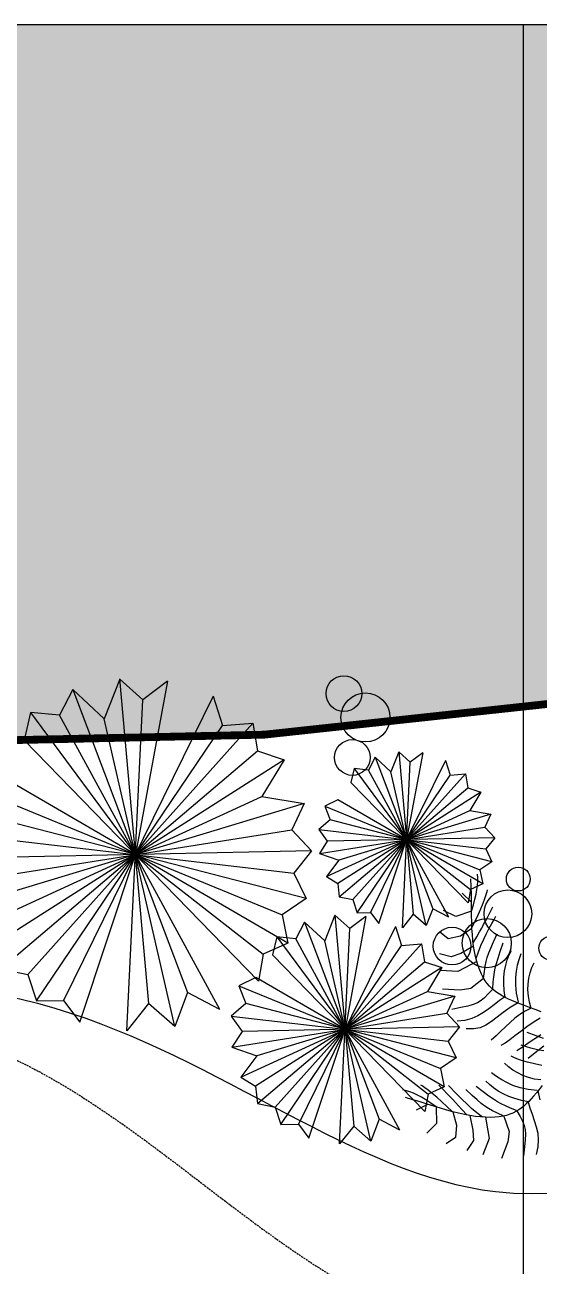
# Model space of a CAD drawing. Header units: millimetres. Extents: x -1030105 to 906887, y -616134 to 1220667.
# Drawn here: x -85895 to -82588, y 565796 to 573772 of the extents above; entities that cross this region are included whole.
import ezdxf
from ezdxf.enums import TextEntityAlignment as Align

# ---------------------------------------------------------------- set-up
doc = ezdxf.new("R2010")
doc.units = ezdxf.units.MM
doc.header["$MEASUREMENT"] = 0
for name, pattern in [('CENTER', [2, 1.25, -0.25, 0.25, -0.25]), ('DASH', [0.35, 0.25, -0.1]), ('DASHED', [0.75, 0.5, -0.25])]:
    doc.linetypes.add(name, pattern=pattern)
for name, color, linetype in [('A-Furniture', 143, 'Continuous'), ('A-Tree', 98, 'Continuous'), ('KTCQ CẢNH QUAN', 192, 'Continuous')]:
    doc.layers.add(name, color=color, linetype=linetype)
doc.styles.add('Arial_Bold', font='arialbd.ttf')

# ---------------------------------------------------------------- blocks, each defined once
blk = doc.blocks.new('FUR')
at = {"layer": 'A-Furniture'}
blk.add_spline([(-31578, 44171), (-34212.5, 44182), (-38173, 42979.5), (-41005.5, 44157), (-44339.5, 43505.5), (-44385, 40251.5), (-39977, 38315.5), (-37604, 38562.5), (-37278.5, 37464.5), (-37614, 35077.5), (-36805, 33746), (-35038.5, 33292), (-32532, 34308), (-31859, 35622.5), (-32163, 37146), (-32097, 38244), (-31184.5, 38733), (-29176, 40284), (-28904, 42530), (-31578, 44171)], degree=3, dxfattribs=at)
at = {"layer": 'A-Furniture', "color": 8, "linetype": 'DASH', "ltscale": 50}
blk.add_spline([(-44239.5, 42893.5), (-44281, 41580), (-43432, 39689.5), (-41629.5, 38989.5), (-39482.5, 38787.5), (-38474, 38957.5), (-37599, 38759.2), (-37070.5, 37986.5), (-37170, 36801), (-37191, 35851.5), (-36985, 34734), (-35908, 33893), (-33947.5, 34070), (-32422.5, 34894.5), (-32016.5, 35671), (-32310.5, 36548.5), (-32898.5, 38050), (-32763, 38697), (-31262.5, 38956), (-30085, 39475), (-29081.5, 41312), (-29625.5, 42641), (-31333, 43562), (-34098, 43486.5), (-35926.5, 42641), (-38359, 42082), (-40656, 43471.5), (-41778.5, 44008.5), (-42894.5, 43986), (-44123.5, 43268.5), (-44239.5, 42893.5)], degree=3, dxfattribs=at)
blk = doc.blocks.new('dddddd')
at = {"color": 0, "linetype": 'ByBlock', "lineweight": -2}
for p, q in [((8651, 26220), (8069, 25081)), ((8651, 26220), (10608, 19235)), ((12565, 26220), (8822, 12862)), ((9620, 12049), (11480, 25579)), ((10608, 26489), (10608, 12547)), ((10608, 26489), (11480, 25579)), ((11480, 25579), (12565, 26220)), ((12565, 26220), (13237, 25288)), ((6839, 25433), (13801, 13984)), ((6848, 25417), (6991, 23681)), ((8069, 25081), (6848, 25417)), ((14377, 25433), (7123, 13505)), ((7718, 12582), (13237, 25288)), ((13498, 12582), (8069, 25081)), ((13237, 25288), (14377, 25433)), ((14377, 25433), (14225, 23681)), ((5306, 24186), (5282, 22995)), ((5306, 24186), (15043, 15093)), ((6991, 23681), (5306, 24186)), ((6030, 13608), (14225, 23681)), ((15909, 24186), (6350, 15259)), ((15186, 13608), (6991, 23681)), ((14225, 23681), (15909, 24186)), ((15909, 24186), (15934, 22995)), ((-8870, 22791), (-8870, -5093)), ((-8870, 22791), (-7126, 20971)), ((5282, 22995), (4167, 22572)), ((4167, 22572), (10608, 19235)), ((4167, 22572), (4423, 21433)), ((4682, 15052), (15934, 22995)), ((17048, 22572), (4820, 16236)), ((16534, 15052), (5282, 22995)), ((15934, 22995), (17048, 22572)), ((17048, 22572), (16793, 21433)), ((-12784, 22253), (-13948, 19975)), ((-12784, 22253), (-8870, 8284)), ((-4956, 22253), (-12441, -4464)), ((-7126, 20971), (-4956, 22253)), ((-4956, 22253), (-3612, 20389)), ((3773, 16806), (16793, 21433)), ((17443, 16806), (4423, 21433)), ((16793, 21433), (17710, 20711)), ((-16408, 20679), (-2482, -2220)), ((-16389, 20648), (-16104, 17176)), ((-13948, 19975), (-16389, 20648)), ((-1332, 20679), (-15839, -3177)), ((-10845, -6089), (-7126, 20971)), ((-3612, 20389), (-1332, 20679)), ((-1332, 20679), (-1635, 17176)), ((17710, 20711), (4252, 17914)), ((17710, 20711), (17118, 19681)), ((-14650, -5023), (-3612, 20389)), ((-3090, -5023), (-13948, 19975)), ((3371, 18740), (17118, 19681)), ((4098, 19681), (3371, 18740)), ((17845, 18740), (4098, 19681)), ((17118, 19681), (17845, 18740)), ((3371, 18740), (4252, 17914)), ((11596, 12049), (10608, 19235)), ((10608, 19235), (17128, 17880)), ((17845, 18740), (17128, 17880)), ((-19472, 18186), (-19522, 15803)), ((-19472, 18186), (0, 0)), ((-16104, 17176), (-19472, 18186)), ((1733, 18186), (-17385, 331)), ((-1635, 17176), (1733, 18186)), ((1733, 18186), (1782, 15803)), ((4252, 17914), (3773, 16806)), ((17128, 17880), (17443, 16806)), ((-18025, -2970), (-1635, 17176)), ((286, -2970), (-16104, 17176)), ((3773, 16806), (4820, 16236)), ((-19522, 15803), (-21751, 14958)), ((-20722, -83), (1782, 15803)), ((2983, -83), (-19522, 15803)), ((1782, 15803), (4011, 14958)), ((4820, 16236), (4682, 15052)), ((-21751, 14958), (-8870, 8284)), ((-21751, 14958), (-21240, 12680)), ((4011, 14958), (-20445, 2286)), ((4011, 14958), (3501, 12680)), ((4682, 15052), (6350, 15259)), ((6350, 15259), (6030, 13608)), ((15043, 15093), (15186, 13608)), ((16534, 15052), (15043, 15093)), ((6030, 13608), (7123, 13505)), ((7123, 13505), (7718, 12582)), ((13801, 13984), (13498, 12582)), ((15186, 13608), (13801, 13984)), ((-22540, 3425), (3501, 12680)), ((4800, 3425), (-21240, 12680)), ((3501, 12680), (5335, 11235)), ((7718, 12582), (8822, 12862)), ((8822, 12862), (9620, 12049)), ((9620, 12049), (10608, 12547)), ((10608, 12547), (11596, 12049)), ((12948, 12444), (12948, -5681)), ((12948, 12444), (14081, 11260)), ((5335, 11235), (-21582, 5642)), ((5335, 11235), (4150, 9174)), ((10403, 12094), (9647, 10613)), ((10403, 12094), (12948, 3014)), ((15492, 12094), (10626, -5272)), ((11663, -6328), (14081, 11260)), ((14081, 11260), (15492, 12094)), ((15492, 12094), (16365, 10882)), ((8048, 11071), (17099, -3813)), ((8060, 11051), (8245, 8794)), ((9647, 10613), (8060, 11051)), ((17847, 11071), (8417, -4436)), ((9191, -5636), (16365, 10882)), ((16704, -5636), (9647, 10613)), ((16365, 10882), (17847, 11071)), ((17847, 11071), (17650, 8794)), ((6056, 9450), (6024, 7901)), ((6056, 9450), (18713, -2371)), ((8245, 8794), (6056, 9450)), ((19839, 9450), (7413, -2156)), ((17650, 8794), (19839, 9450)), ((19839, 9450), (19871, 7901)), ((-23344, 7294), (4150, 9174)), ((-21890, 9174), (-23344, 7294)), ((5604, 7294), (-21890, 9174)), ((-8870, 8284), (4171, 5574)), ((-6894, -6089), (-8870, 8284)), ((4150, 9174), (5604, 7294)), ((6996, -4301), (17650, 8794)), ((18899, -4301), (8245, 8794)), ((-23344, 7294), (-21582, 5642)), ((5604, 7294), (4171, 5574)), ((6024, 7901), (4575, 7352)), ((4575, 7352), (12948, 3014)), ((4575, 7352), (4907, 5871)), ((5244, -2424), (19871, 7901)), ((21320, 7352), (5423, -885)), ((20652, -2424), (6024, 7901)), ((19871, 7901), (21320, 7352)), ((21320, 7352), (20988, 5871)), ((-21582, 5642), (-22540, 3425)), ((4062, -144), (20988, 5871)), ((4171, 5574), (4800, 3425)), ((21833, -144), (4907, 5871)), ((20988, 5871), (22180, 4932)), ((22180, 4932), (4685, 1297)), ((22180, 4932), (21411, 3593)), ((-22540, 3425), (-20445, 2286)), ((3540, 2370), (21411, 3593)), ((4485, 3593), (3540, 2370)), ((22356, 2370), (4485, 3593)), ((21411, 3593), (22356, 2370)), ((-20445, 2286), (-20722, -83)), ((3540, 2370), (4685, 1297)), ((12948, 3014), (21424, 1252)), ((14232, -6328), (12948, 3014)), ((22356, 2370), (21424, 1252)), ((4685, 1297), (4062, -144)), ((21424, 1252), (21833, -144)), ((-20722, -83), (-17385, 331)), ((-17385, 331), (-18025, -2970)), ((0, 0), (286, -2970)), ((2983, -83), (0, 0)), ((4062, -144), (5423, -885)), ((5423, -885), (5244, -2424)), ((-18025, -2970), (-15839, -3177)), ((-2482, -2220), (-3090, -5023)), ((286, -2970), (-2482, -2220)), ((5244, -2424), (7413, -2156)), ((7413, -2156), (6996, -4301)), ((20652, -2424), (18713, -2371)), ((18713, -2371), (18899, -4301)), ((-15839, -3177), (-14650, -5023)), ((17099, -3813), (16704, -5636)), ((18899, -4301), (17099, -3813)), ((-14650, -5023), (-12441, -4464)), ((-12441, -4464), (-10845, -6089)), ((-10845, -6089), (-8870, -5093)), ((-8870, -5093), (-6894, -6089)), ((6996, -4301), (8417, -4436)), ((8417, -4436), (9191, -5636)), ((9191, -5636), (10626, -5272)), ((10626, -5272), (11663, -6328)), ((11663, -6328), (12948, -5681)), ((12948, -5681), (14232, -6328))]:
    blk.add_line(p, q, dxfattribs=at)
for centre, radius in [((685, 27737), 1470), ((3135, 26757), 2020), ((3625, 23327), 1470), ((20285, 20387), 980), ((25185, 19897), 693), ((20775, 17447), 1960), ((25185, 16467), 980), ((20285, 14507), 2020), ((17835, 13037), 1550), ((-24795, 297), 1470), ((-26755, -3133), 1470), ((-18425, -4113), 693), ((-20875, -7053), 2940), ((-14505, -5093), 980), ((-16955, -7053), 1096), ((-14015, -7543), 1470)]:
    blk.add_circle(centre, radius, dxfattribs=at)
blk = doc.blocks.new('CAY8')
at = {"color": 0, "linetype": 'ByBlock'}
for p, q in [((-571.5, 468.7), (-562.8, 484.7)), ((-547.9, 478.8), (-544.2, 486.1)), ((-636.6, 428.6), (-653.6, 455.3)), ((-589.4, 439), (-596.9, 467.1)), ((-580.2, 453.5), (-571.5, 468.7)), ((-570.4, 448.4), (-563.4, 456.4)), ((-563.4, 456.4), (-557.3, 464.1)), ((-557.3, 464.1), (-552.2, 471.5)), ((-552.2, 471.5), (-547.9, 478.8)), ((-599.3, 420.8), (-636.6, 428.6)), ((-599.3, 420.8), (-588.3, 430.8)), ((-596.8, 425.2), (-588.6, 439.1)), ((-588.6, 439.1), (-580.2, 453.5)), ((-588.3, 430.8), (-578.7, 439.9)), ((-578.7, 439.9), (-570.4, 448.4)), ((-567.6, 422.6), (-558.3, 430)), ((-558.3, 430), (-550.9, 436.1)), ((-550.9, 436.1), (-545.6, 440.7)), ((-545.6, 440.7), (-542.8, 443.4)), ((-678.1, 393.8), (-686.9, 417.8)), ((-619.1, 386.2), (-612.1, 398.8)), ((-612.1, 398.8), (-604.6, 411.8)), ((-604.6, 411.8), (-596.8, 425.2)), ((-604.4, 396.3), (-590.9, 405.5)), ((-590.9, 405.5), (-578.6, 414.4)), ((-578.6, 414.4), (-567.6, 422.6)), ((-565.7, 395.6), (-552.8, 403.5)), ((-693.7, 355), (-712.9, 374.9)), ((-650.8, 384.9), (-678.1, 393.8)), ((-619.1, 386.2), (-650.8, 384.9)), ((-631.4, 361.7), (-625.5, 373.9)), ((-625.5, 373.9), (-619.1, 386.2)), ((-619.6, 364.3), (-608.6, 370.4)), ((-618.6, 387.1), (-604.4, 396.3)), ((-608.6, 370.4), (-599.7, 375.3)), ((-599.7, 375.3), (-591.9, 379.8)), ((-591.9, 379.8), (-584.2, 384.3)), ((-585, 365.9), (-574.4, 372.1)), ((-584.2, 384.3), (-575.8, 389.4)), ((-575.8, 389.4), (-565.7, 395.6)), ((-574.4, 372.1), (-565.4, 377.4)), ((-565.4, 377.4), (-558.2, 381.8)), ((-697.9, 318.7), (-731.3, 341.6)), ((-670.9, 350.7), (-693.7, 355)), ((-636.7, 349.7), (-670.9, 350.7)), ((-641.3, 338.1), (-636.7, 349.7)), ((-636.7, 349.7), (-631.4, 361.7)), ((-634.3, 332.8), (-621.7, 342.2)), ((-633.6, 356.6), (-619.6, 364.3)), ((-621.7, 342.2), (-609, 350.9)), ((-609, 350.9), (-596.6, 358.8)), ((-596.6, 358.8), (-585, 365.9)), ((-592.6, 334.4), (-576, 345.5)), ((-680.2, 317.5), (-697.9, 318.7)), ((-648.6, 315.7), (-680.2, 317.5)), ((-651.3, 305.2), (-648.6, 315.7)), ((-648.6, 315.7), (-645.3, 326.7)), ((-646.5, 322.6), (-634.3, 332.8)), ((-645.3, 326.7), (-641.3, 338.1)), ((-623.6, 311.4), (-615.5, 318.2)), ((-615.5, 318.2), (-605.5, 325.5)), ((-605.5, 325.5), (-592.6, 334.4)), ((-590.8, 307.6), (-574.9, 321)), ((-715.4, 279), (-748.7, 301.9)), ((-655.9, 274.2), (-646, 286.7)), ((-655.3, 276.5), (-654.6, 285.5)), ((-654.6, 285.5), (-653.3, 295.1)), ((-653.3, 295.1), (-651.3, 305.2)), ((-646, 286.7), (-637.9, 296.6)), ((-637.9, 296.6), (-630.8, 304.5)), ((-630.8, 304.5), (-623.6, 311.4)), ((-620.2, 281), (-612.5, 288.5)), ((-612.5, 288.5), (-603, 297.1)), ((-603, 297.1), (-590.8, 307.6)), ((-587.2, 282.7), (-577.6, 290)), ((-577.6, 290), (-567.9, 296.1)), ((-692.6, 270.1), (-715.4, 279)), ((-655.9, 274.2), (-692.6, 270.1)), ((-655.3, 268), (-655.3, 276.5)), ((-654.6, 259.9), (-655.3, 268)), ((-653.4, 252.3), (-654.6, 259.9)), ((-640.9, 255.6), (-633.5, 265.5)), ((-633.5, 265.5), (-626.9, 273.6)), ((-626.9, 273.6), (-620.2, 281)), ((-614.2, 252.9), (-605.6, 264.1)), ((-605.6, 264.1), (-596.6, 274)), ((-596.6, 274), (-587.2, 282.7)), ((-582.5, 249.9), (-573.6, 259.9)), ((-573.6, 259.9), (-565.3, 267.9)), ((-565.3, 267.9), (-558, 274.1)), ((-558, 274.1), (-552.4, 278.9)), ((-734.8, 243.9), (-754.6, 251)), ((-719.3, 238.8), (-734.8, 243.9)), ((-707, 235.4), (-719.3, 238.8)), ((-696.6, 233.8), (-707, 235.4)), ((-687, 233.8), (-696.6, 233.8)), ((-676.8, 235.3), (-687, 233.8)), ((-665, 238.3), (-676.8, 235.3)), ((-650.2, 242.6), (-665, 238.3)), ((-651.6, 245), (-653.4, 252.3)), ((-649.4, 237.9), (-651.6, 245)), ((-650, 243.1), (-640.9, 255.6)), ((-646.6, 231.1), (-649.4, 237.9)), ((-643.4, 224.4), (-646.6, 231.1)), ((-629.6, 226.7), (-622.2, 240.4)), ((-622.2, 240.4), (-614.2, 252.9)), ((-600.5, 223.3), (-591.6, 237.8)), ((-591.6, 237.8), (-582.5, 249.9)), ((-566.4, 220.7), (-557.4, 230)), ((-557.4, 230), (-547.9, 238.1)), ((-547.9, 238.1), (-538, 245.1)), ((-742, 214.2), (-758.1, 221.9)), ((-726.5, 209.6), (-742, 214.2)), ((-711.4, 207.6), (-726.5, 209.6)), ((-696.4, 207.4), (-711.4, 207.6)), ((-681.4, 208.6), (-696.4, 207.4)), ((-666.2, 210.3), (-681.4, 208.6)), ((-650.5, 212), (-666.2, 210.3)), ((-634.2, 213.1), (-650.5, 212)), ((-639.9, 217.8), (-643.4, 224.4)), ((-635.9, 211.2), (-639.9, 217.8)), ((-636.1, 211.7), (-629.6, 226.7)), ((-631.3, 204.3), (-635.9, 211.2)), ((-626.3, 197.2), (-631.3, 204.3)), ((-615.7, 186.2), (-608.7, 206.2)), ((-608.7, 206.2), (-600.5, 223.3)), ((-582.2, 199), (-574.7, 210.4)), ((-574.7, 210.4), (-566.4, 220.7)), ((-735.3, 187.1), (-749.7, 196.5)), ((-721, 181.9), (-735.3, 187.1)), ((-706.4, 180), (-721, 181.9)), ((-691.2, 180.3), (-706.4, 180)), ((-674.9, 182), (-691.2, 180.3)), ((-657.4, 184.1), (-674.9, 182)), ((-638.2, 185.5), (-657.4, 184.1)), ((-617, 185.3), (-638.2, 185.5)), ((-620.7, 189.6), (-626.3, 197.2)), ((-614.4, 181.5), (-620.7, 189.6)), ((-607.5, 172.6), (-614.4, 181.5)), ((-599.8, 162.9), (-607.5, 172.6)), ((-597.7, 158.7), (-593.9, 173.1)), ((-593.9, 173.1), (-588.6, 186.5)), ((-588.6, 186.5), (-582.2, 199)), ((-940.3, 145.8), (-946.1, 151.6)), ((-934.7, 139.4), (-940.3, 145.8)), ((-699.1, 147.2), (-713.9, 144.1)), ((-684.5, 150.4), (-699.1, 147.2)), ((-670.1, 153.7), (-684.5, 150.4)), ((-655.7, 156.7), (-670.1, 153.7)), ((-641.4, 159), (-655.7, 156.7)), ((-627, 160.5), (-641.4, 159)), ((-612.4, 160.8), (-627, 160.5)), ((-597.5, 159.6), (-612.4, 160.8)), ((-591.4, 152.2), (-599.8, 162.9)), ((-582.3, 140.4), (-591.4, 152.2)), ((-938.1, 120.2), (-950.5, 133.4)), ((-926.3, 107.3), (-938.1, 120.2)), ((-929.3, 132.2), (-934.7, 139.4)), ((-923.9, 124.2), (-929.3, 132.2)), ((-918.4, 115), (-923.9, 124.2)), ((-912.9, 104.5), (-918.4, 115)), ((-903.4, 136.1), (-905.2, 139.7)), ((-900.7, 129.7), (-903.4, 136.1)), ((-897.1, 120.8), (-900.7, 129.7)), ((-893, 109.6), (-897.1, 120.8)), ((-866.7, 103.2), (-870.3, 117.8)), ((-690.3, 121.9), (-701.5, 122)), ((-677.1, 122.8), (-690.3, 121.9)), ((-662.2, 124.3), (-677.1, 122.8)), ((-645.8, 126.1), (-662.2, 124.3)), ((-628.4, 127.9), (-645.8, 126.1)), ((-620.2, 99.3), (-634.2, 116.8)), ((-610.2, 129.1), (-628.4, 127.9)), ((-591.6, 129.6), (-610.2, 129.1)), ((-915.3, 94), (-944.3, 95.6)), ((-915.1, 94.8), (-926.3, 107.3)), ((-904.4, 82.7), (-915.1, 94.8)), ((-907.1, 92.5), (-912.9, 104.5)), ((-901.1, 78.9), (-907.1, 92.5)), ((-888.6, 96.7), (-893, 109.6)), ((-883.9, 82.2), (-888.6, 96.7)), ((-864, 91.6), (-866.7, 103.2)), ((-861.7, 82), (-864, 91.6)), ((-849.3, 97.8), (-851.3, 106)), ((-847.1, 87.6), (-849.3, 97.8)), ((-844.4, 75.6), (-847.1, 87.6)), ((-690.9, 84.5), (-693.5, 88.8)), ((-659.2, 93.5), (-676.3, 92.7)), ((-652.6, 89.7), (-661.2, 99.2)), ((-645.5, 94.2), (-659.2, 93.5)), ((-645.6, 81.9), (-652.6, 89.7)), ((-633.7, 94.8), (-645.5, 94.2)), ((-622.3, 95.3), (-633.7, 94.8)), ((-609.9, 95.9), (-622.3, 95.3)), ((-609.3, 85.8), (-620.2, 99.3)), ((-901.1, 78.9), (-920, 45.9)), ((-894.1, 71.1), (-904.4, 82.7)), ((-884.1, 60), (-894.1, 71.1)), ((-874.3, 49.5), (-884.1, 60)), ((-879.3, 66.6), (-883.9, 82.2)), ((-875, 50.2), (-879.3, 66.6)), ((-859.8, 73.3), (-861.7, 82)), ((-858, 64.5), (-859.8, 73.3)), ((-856, 54.5), (-858, 64.5)), ((-841.3, 62.3), (-844.4, 75.6)), ((-837.6, 48.1), (-841.3, 62.3)), ((-816.8, 58.6), (-822.3, 77.8)), ((-812.4, 43.7), (-816.8, 58.6)), ((-790.8, 52.1), (-798.6, 71.3)), ((-770, 59.2), (-772.8, 70.2)), ((-766, 47.8), (-770, 59.2)), ((-748.8, 72.9), (-751.7, 79.8)), ((-745.1, 64.1), (-748.8, 72.9)), ((-740.1, 53.7), (-745.1, 64.1)), ((-711.4, 71.4), (-715, 83)), ((-706.6, 59.9), (-711.4, 71.4)), ((-700.6, 48.4), (-706.6, 59.9)), ((-685.7, 77.5), (-690.9, 84.5)), ((-678.2, 68.4), (-685.7, 77.5)), ((-668.6, 57.9), (-678.2, 68.4)), ((-657.3, 46.4), (-668.6, 57.9)), ((-637.6, 67.4), (-662.9, 64.1)), ((-639, 75.1), (-645.6, 81.9)), ((-631.9, 68.3), (-639, 75.1)), ((-618, 69.9), (-637.6, 67.4)), ((-623.4, 60.6), (-631.9, 68.3)), ((-920, 45.9), (-950.6, 38)), ((-874.3, 49.5), (-882.8, 18.9)), ((-864.5, 39.5), (-874.3, 49.5)), ((-854.8, 30.2), (-864.5, 39.5)), ((-853.6, 42.2), (-856, 54.5)), ((-845, 21.5), (-854.8, 30.2)), ((-850.6, 26.5), (-853.6, 42.2)), ((-833.3, 33.4), (-837.6, 48.1)), ((-828.2, 18.4), (-833.3, 33.4)), ((-808.5, 31.9), (-812.4, 43.7)), ((-804.6, 22.1), (-808.5, 31.9)), ((-784.6, 37.2), (-790.8, 52.1)), ((-779.4, 25.5), (-784.6, 37.2)), ((-760.6, 36.2), (-766, 47.8)), ((-754, 24.5), (-760.6, 36.2)), ((-733.4, 42.2), (-740.1, 53.7)), ((-724.7, 29.7), (-733.4, 42.2)), ((-713.7, 16.8), (-724.7, 29.7)), ((-693.3, 37.3), (-700.6, 48.4)), ((-684.8, 26.7), (-693.3, 37.3)), ((-644.3, 34.6), (-657.3, 46.4)), ((-882.8, 18.9), (-899.7, -4.3)), ((-845, 21.5), (-856.5, -10.8)), ((-835.4, 13.5), (-845, 21.5)), ((-825.8, 6.2), (-835.4, 13.5)), ((-822.3, 3.7), (-828.2, 18.4)), ((-816.4, -0.4), (-825.8, 6.2)), ((-800.2, 13.1), (-804.6, 22.1)), ((-794.9, 3.8), (-800.2, 13.1)), ((-788, -6.8), (-794.9, 3.8)), ((-774.6, 15.9), (-779.4, 25.5)), ((-769.6, 7.3), (-774.6, 15.9)), ((-763.9, -1.6), (-769.6, 7.3)), ((-745.9, 12.9), (-754, 24.5)), ((-736.6, 1.4), (-745.9, 12.9)), ((-725.8, -9.8), (-736.6, 1.4)), ((-699.9, 3.7), (-713.7, 16.8)), ((-683.1, -9.1), (-699.9, 3.7)), ((-675, 16.7), (-684.8, 26.7)), ((-663.8, 7.6), (-675, 16.7)), ((-899.7, -4.3), (-925.3, -5.3)), ((-856.5, -10.8), (-867.7, -31.1)), ((-816.4, -0.4), (-827.8, -29.9)), ((-807.2, -6.2), (-816.4, -0.4)), ((-798.2, -11.2), (-807.2, -6.2)), ((-789.5, -15.5), (-798.2, -11.2)), ((-781.1, -18.9), (-789.5, -15.5)), ((-779.2, -20.1), (-788, -6.8)), ((-779.2, -20.1), (-786.6, -56.3)), ((-773, -21.5), (-781.1, -18.9)), ((-765.2, -23.3), (-773, -21.5)), ((-757.5, -24.5), (-765.2, -23.3)), ((-756.8, -11.7), (-763.9, -1.6)), ((-750, -25.1), (-757.5, -24.5)), ((-747.8, -24.1), (-756.8, -11.7)), ((-742.6, -25.1), (-750, -25.1)), ((-747.3, -24.5), (-747.8, -39.9)), ((-735.3, -24.7), (-742.6, -25.1)), ((-727.9, -23.7), (-735.3, -24.7)), ((-720.6, -22.3), (-727.9, -23.7)), ((-713.6, -20.7), (-725.8, -9.8)), ((-713, -20.6), (-720.6, -22.3)), ((-714.3, -18.4), (-718.3, -34.2)), ((-705.1, -18.4), (-713, -20.6)), ((-696.8, -15.8), (-705.1, -18.4)), ((-687.8, -12.8), (-696.8, -15.8)), ((-682.6, -10.6), (-689.3, -30.8)), ((-678.1, -9.4), (-687.8, -12.8)), ((-667.5, -5.5), (-678.1, -9.4)), ((-867.7, -31.1), (-892.5, -43.2)), ((-834.4, -46.4), (-866.5, -71)), ((-827.8, -29.9), (-834.4, -46.4)), ((-786.6, -56.3), (-802.1, -75.2)), ((-748.6, -52.1), (-750.3, -62.2)), ((-747.8, -39.9), (-748.6, -52.1)), ((-721.5, -49.7), (-724.6, -64.7)), ((-718.3, -34.2), (-721.5, -49.7)), ((-802.1, -75.2), (-834.2, -99.8)), ((-758, -80.7), (-765, -91.4)), ((-753.3, -71.4), (-758, -80.7)), ((-750.3, -62.2), (-753.3, -71.4)), ((-728.2, -79.3), (-732.9, -93.5)), ((-724.6, -64.7), (-728.2, -79.3)), ((-774.7, -104.5), (-787.6, -121.2)), ((-765, -91.4), (-774.7, -104.5)), ((-739.6, -107.3), (-748.7, -120.6)), ((-732.9, -93.5), (-739.6, -107.3)), ((-748.7, -120.6), (-761, -133.5))]:
    blk.add_line(p, q, dxfattribs=at)
blk = doc.blocks.new('CÂY')
at = {"color": 8, "ltscale": 10, "xscale": 0.07815802168041258, "yscale": 0.07815802168041258, "zscale": 0.07815802168041258, "rotation": 333.8032834388088}
blk.add_blockref('dddddd', (4345.2, 58442.5), dxfattribs=at)
at = {"layer": 'A-Tree', "color": 8, "ltscale": 10, "xscale": 2.803183510899544, "yscale": 2.803183510899544, "zscale": 2.803183510899544, "rotation": 31.14823041759436}
blk.add_blockref('CAY8', (8218.8, 58826.3), dxfattribs=at)
blk = doc.blocks.new('BỐ TRÍ LAY OUT')
at = {"layer": 'A-Furniture', "color": 3}
for name, p in [('CÂY', (4286.8, 4469.3)), ('FUR', (48783.7, 18654.7))]:
    blk.add_blockref(name, p, dxfattribs=at)
blk = doc.blocks.new('*U1487')
at = {"color": 8, "linetype": 'CENTER', "ltscale": 500}
blk.add_line((-6401.948, 7821.122), (-6401.948, 8224.898), dxfattribs=at)
at = {"style": 'Arial_Bold'}
blk.add_attdef('TRUC', text='', height=2.5, dxfattribs=at).set_placement((-6401.948, 7811.818), align=Align.MIDDLE_CENTER)
blk = doc.blocks.new('TRỤC')
at = {"color": 0, "xscale": 199.9999999999901, "yscale": 199.9999999999901, "zscale": 199.9999999999901}
blk.add_blockref('*U1487', (1299289.6, -1575802.3), dxfattribs=at)
blk = doc.blocks.new('KIẾN TRÚC')
h = blk.add_hatch(color=9)
h.dxf.hatch_style = 1
edge = h.paths.add_edge_path(flags=16)
edge.add_line((62282, 27412), (55232.8, 27412))
edge.add_arc((32545.5, 30716.7), 22926.7, 284.53695, 351.71258, ccw=False)
edge.add_line((38300.2, 8523.9), (13217.5, 8523.9))
edge.add_arc((23753.1, 24110.8), 18813.6, 227.76772, 235.9443, ccw=False)
edge.add_arc((7788.8, 12733.4), 4187, 236.05901, 322.43607, ccw=False)
edge.add_arc((13873.6, 18503.3), 12505.3, 190.83274, 227.66057, ccw=False)
edge.add_arc((25477.5, 20792.2), 24332.7, 180.68322, 190.99113, ccw=False)
edge.add_arc((3282.9, 20557.2), 2137.1, 101.08076, 181.4794, ccw=False)
edge.add_line((2872.2, 22654.5), (4986.1, 23013.1))
edge.add_arc((28039.7, 24288.4), 23088.9, 153.20143, 183.1663, ccw=False)
edge.add_arc((10232.3, 40544.6), 6483.1, 182.84011, 244.39627, ccw=False)
edge.add_arc((-6425, 39970.9), 10185.3, 1.42081, 26.70696)
edge.add_arc((10590.6, 49414.3), 9292.7, 144.71332, 211.57549, ccw=False)
edge.add_arc((-12326.2, 64090.2), 17935.6, 328.73754, 356.18995)
edge.add_arc((16735.3, 62308.6), 11181, 84.12439, 176.97619, ccw=False)
edge.add_arc((20709, 99752.5), 26473.2, 263.86537, 288.48696)
edge.add_arc((35667.4, 54479.7), 21207.1, 73.35107, 108.03024, ccw=False)
edge.add_arc((44765.5, 84516.2), 10177.4, 252.72587, 285.71301)
edge.add_arc((49659, 68416), 6655.6, 49.49954, 108.73112, ccw=False)
edge.add_arc((48035, 66009.8), 9545.5, -2.32883, 51.46764, ccw=False)
edge.add_line((57572.7, 65622), (49483.5, 65623.9))
edge.add_line((49483.5, 65623.9), (62282, 65623.9))
edge.add_line((62282, 65623.9), (62282, 27412))
h.paths.add_polyline_path([(0, 77895.5), (64428.5, 77895.5), (64428.5, -0.6), (-1.8, 0.6)])
at = {"layer": 'KTCQ CẢNH QUAN'}
blk.add_lwpolyline([(64428.5, 77895.5), (0, 77895.5), (0, 0), (64428.5, 0)], close=True, dxfattribs=at)
at = {"color": 3}
blk.add_blockref('TRỤC', (5188.8, 8718.3), dxfattribs=at)

msp = doc.modelspace()

# ---------------------------------------------------------------- linework, layer by layer
at = {"color": 1, "linetype": 'DASHED', "ltscale": 1000, "const_width": 50}
msp.add_lwpolyline([(-95670.364, 506057.713, -0.19761791), (-98776.491, 504407.853, -0.19338508), (-101327.467, 505136.268, -0.16208929), (-105187.325, 512029.486, -0.0450071), (-105631.937, 516378.538, -0.3659413), (-103906.296, 518530.956), (-101743.903, 518897.849, -0.13573939), (-99338.882, 530570.34, -0.27501789), (-103021.373, 536099.914, 0.1107815), (-104104.837, 540424.903, -0.30031009), (-103773.282, 550658.847, 0.12035997), (-101208.65, 558774.911, -0.42886811), (-88898.579, 569307.403, 0.10784716), (-77675.159, 570521.933, -0.15248199), (-65035.161, 570674.305, 0.14493581), (-59256.799, 570595.58, -0.2643588), (-52796.995, 569353.41, -0.2237263), (-49205.795, 561498.47), (-44496.55, 561500.412), (-44496.55, 523288.529), (-51545.676, 523288.529, -0.30113937), (-68478.283, 504400.412), (-93560.982, 504400.412, -0.03627546), (-95670.364, 506057.713)], format="xyb", dxfattribs=at)

# ---------------------------------------------------------------- block references
at = {"color": 3}
for name, p in [('KIẾN TRÚC', (-106778.5, 495876.5)), ('BỐ TRÍ LAY OUT', (-93480.293, 504642.113))]:
    msp.add_blockref(name, p, dxfattribs=at)

doc.saveas('drawing.dxf')
